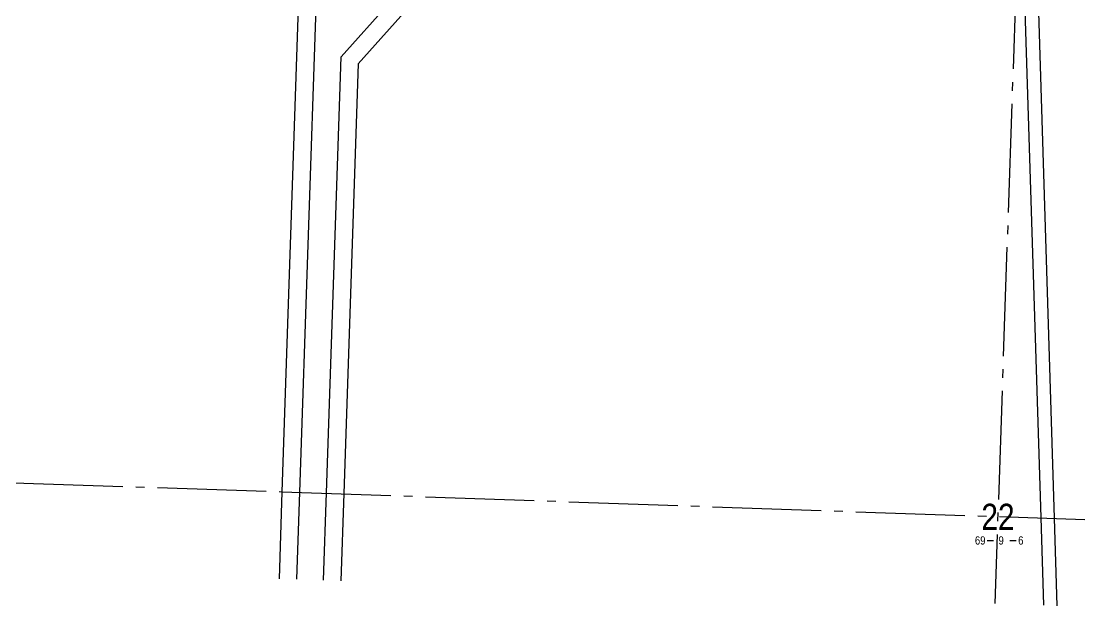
# Model space of a CAD drawing. Extents: x 348646 to 355532, y 6093406 to 6098999.
# Drawn here: x 352716 to 353938, y 6095824 to 6096496 of the extents above; entities that cross this region are included whole.
import ezdxf
from ezdxf.enums import TextEntityAlignment as Align

# ---------------------------------------------------------------- set-up
doc = ezdxf.new("R2010")
doc.units = 0
doc.header["$LTSCALE"] = 5
doc.linetypes.add('foc-QUARTERLINE', pattern=[33, 25, -3, 2, -3])
for name, color, linetype in [('10', 1, 'Continuous'), ('9', 3, 'Continuous'), ('C-RW', 13, 'Continuous'), ('DAB_APPL', 7, 'Continuous'), ('L-SEC', 7, 'Continuous'), ('L-SECLBL', 7, 'Continuous'), ('L-SECQ', 8, 'foc-QUARTERLINE')]:
    doc.layers.add(name, color=color, linetype=linetype)
doc.styles.add('80L', font='ARIALN.TTF', dxfattribs={"height": 10})
doc.styles.add('SIMPLEX', font='ARIALN.TTF')

# ---------------------------------------------------------------- blocks, each defined once
blk = doc.blocks.new('L-SECLBL')
at = {"layer": '9', "color": 7}
for p, q in [((-5.1, -27.8), (-12.3, -27.8)), ((20.7, -27.8), (13.5, -27.8))]:
    blk.add_line(p, q, dxfattribs=at)
at = {"layer": '10', "color": 2, "style": 'SIMPLEX'}
blk.add_attdef('SEC', text='', height=30, dxfattribs=at).set_placement((0, 0), align=Align.MIDDLE)
at = {"layer": '10', "color": 5, "style": '80L'}
blk.add_attdef('TWP', text='', height=9.5, dxfattribs=at).set_placement((-14.4, -27.4), align=Align.MIDDLE_RIGHT)
blk.add_attdef('RGE', text='', height=9.5, dxfattribs=at).set_placement((3.6, -27.4), align=Align.MIDDLE_CENTER)
blk.add_attdef('MER', text='', height=9.5, dxfattribs=at).set_placement((23.2, -27.4), align=Align.MIDDLE_LEFT)

msp = doc.modelspace()

# ---------------------------------------------------------------- linework, layer by layer
at = {"layer": 'C-RW'}
msp.add_lwpolyline([(353890.825, 6095824.765), (353887.695, 6095925.536), (353865.81, 6096630.119), (353868.836, 6096730.604), (353883.827, 6096730.096), (353880.816, 6096630.126), (353902.717, 6095925.023), (353905.847, 6095824.243)], dxfattribs=at)
at = {"layer": 'DAB_APPL'}
msp.add_lwpolyline([(353063.189, 6095853.51), (353066.543, 6095953.982), (353083.267, 6096454.948), (353139.07, 6096516.834), (353147.26, 6096525.918), (353148.687, 6096568.58), (353168.671, 6096567.912), (353167, 6096517.951), (353165.204, 6096515.959), (353103.007, 6096446.982), (353086.527, 6095953.3), (353083.172, 6095852.816)], dxfattribs=at)
at = {"layer": 'L-SEC'}
for p, q in [((353042.556, 6096759.445), (353015.447, 6095955.205)), ((353062.657, 6096758.767), (353035.548, 6095954.527)), ((353015.447, 6095955.205), (353012.132, 6095855.284)), ((353035.547, 6095954.527), (353032.232, 6095854.586))]:
    msp.add_line(p, q, dxfattribs=at)
at = {"layer": 'L-SECQ'}
for p, q in [((353865.394, 6096730.755), (353834.6, 6095826.718)), ((351388.22, 6096009.608), (353015.447, 6095955.205)), ((353015.447, 6095955.205), (353937.919, 6095923.165))]:
    msp.add_line(p, q, dxfattribs=at)

# ---------------------------------------------------------------- block references
at = {"layer": 'L-SECLBL', "xscale": 0.99976, "yscale": 0.99976, "zscale": 0.99976}
msp.add_blockref('L-SECLBL', (353838.252, 6095926.627), dxfattribs=at).add_auto_attribs({'SEC': '22', 'TWP': '69', 'RGE': '9', 'MER': '6'})

doc.saveas('drawing.dxf')
